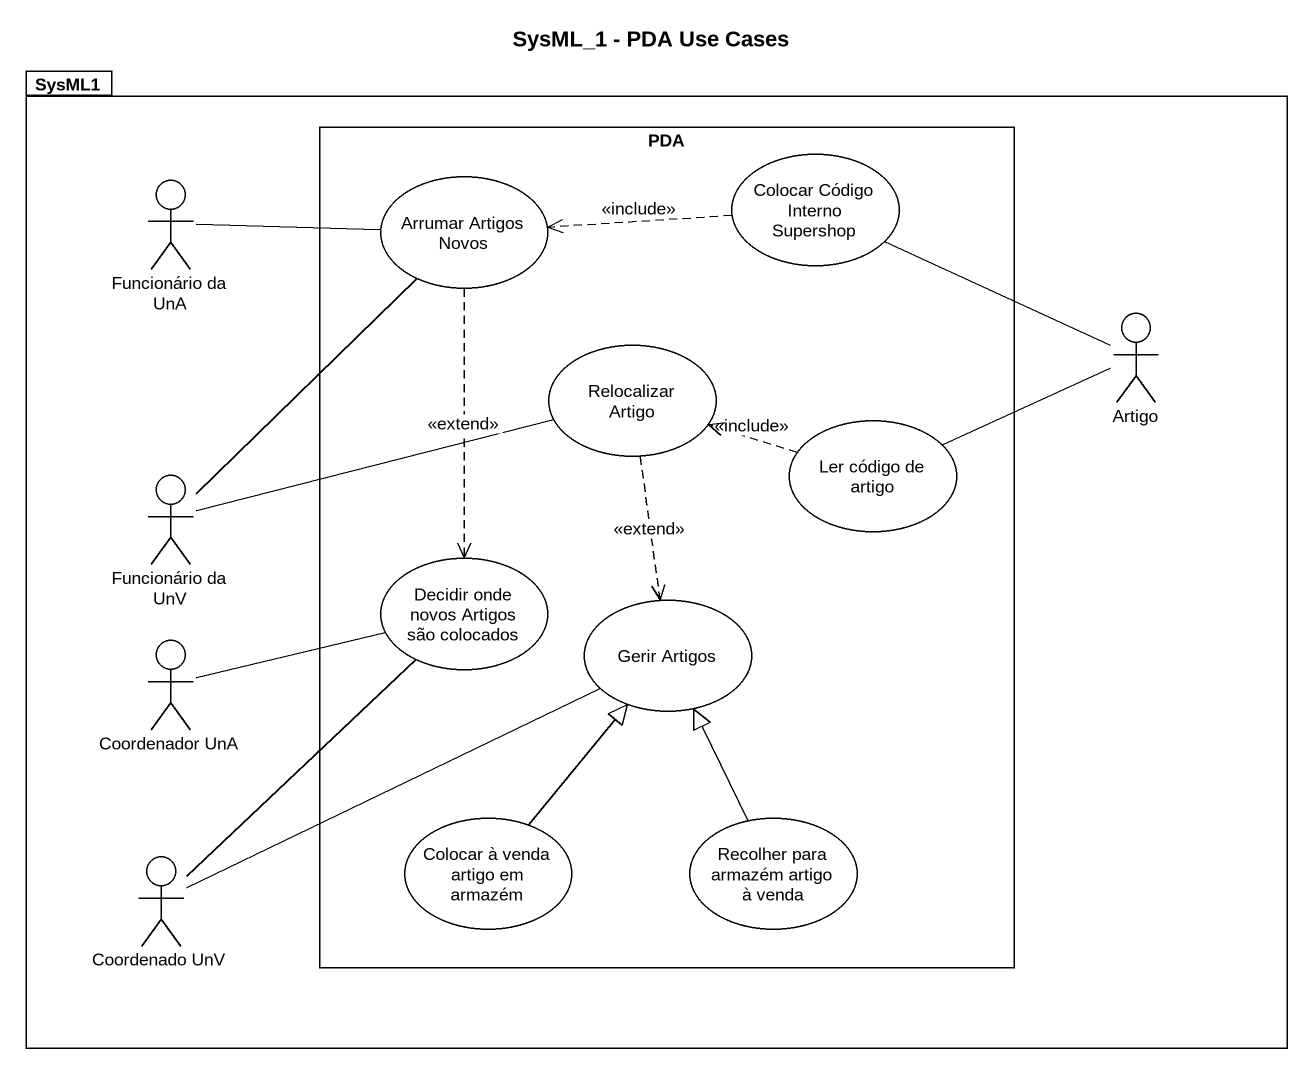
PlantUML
@startuml
title SysML_1 - PDA Use Cases
package SysML1 {
  rectangle PDA {
    usecase "Colocar Código Interno Supershop" as Colocar_Código_Interno
    usecase "Arrumar Artigos Novos" as Arrumar_Artigos_Novos
    usecase "Relocalizar Artigo" as Relocalizar_Artigo
    usecase "Ler código de artigo" as Ler_código_de_artigo
    usecase "Decidir onde novos Artigos são colocados" as Decidir_onde_novos_Artigos
    usecase "Gerir Artigos" as Gerir_Artigos
    usecase "Colocar à venda artigo em armazém" as Colocar_à_venda_artigo_em
    usecase "Recolher para armazém artigo à venda" as Recolher_para_armazém
  }
  actor "Funcionário da UnA" as Funcionário_da_UnA
  actor Artigo
  actor "Funcionário da UnV" as Funcionário_da_UnV
  actor "Coordenador UnA" as Coordenador_UnA
  actor "Coordenado UnV" as Coordenado_UnV
}
Colocar_Código_Interno .left.> Arrumar_Artigos_Novos : <<include>>
Colocar_Código_Interno -right- Artigo
Funcionário_da_UnA -right- Arrumar_Artigos_Novos
Arrumar_Artigos_Novos ..> Decidir_onde_novos_Artigos : <<extend>>
Relocalizar_Artigo ..> Gerir_Artigos : <<extend>>
Ler_código_de_artigo .left.> Relocalizar_Artigo : <<include>>
Ler_código_de_artigo -right- Artigo
Funcionário_da_UnV -up- Arrumar_Artigos_Novos
Funcionário_da_UnV -right- Relocalizar_Artigo
Coordenador_UnA -right- Decidir_onde_novos_Artigos
Coordenado_UnV -up- Decidir_onde_novos_Artigos
Coordenado_UnV -right- Gerir_Artigos
Colocar_à_venda_artigo_em -up-|> Gerir_Artigos
Recolher_para_armazém -up-|> Gerir_Artigos
@enduml
